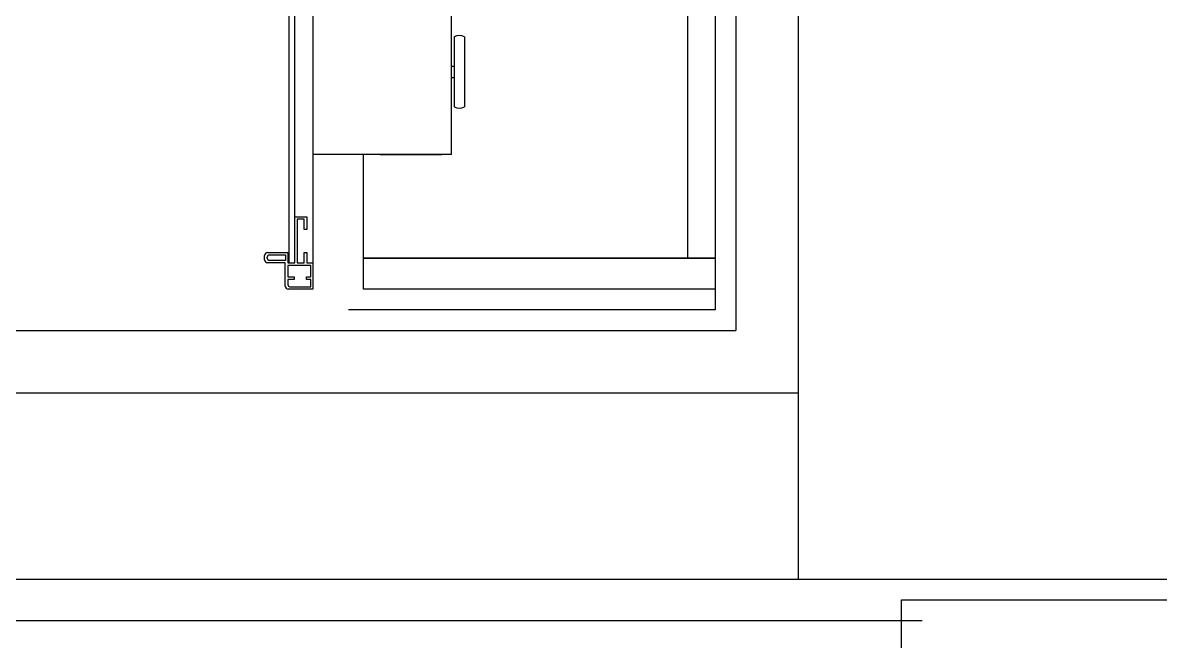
# Model space of a CAD drawing. Header units: millimetres. Extents: x 238075 to 303070, y -258150 to -205841.
# Drawn here: x 259008 to 259558, y -239111 to -238813 of the extents above; entities that cross this region are included whole.
import ezdxf

# ---------------------------------------------------------------- set-up
doc = ezdxf.new("R2010")
doc.units = ezdxf.units.MM
doc.header["$LTSCALE"] = 200
doc.layers.add('L4', color=4, linetype='Continuous')
doc.layers.add('아파트', color=253, linetype='Continuous')

msp = doc.modelspace()

# ---------------------------------------------------------------- linework, layer by layer
at = {"layer": 'L4'}
for p, q in [((259382.64, -236711.22, 54985.43), (259382.64, -239081.22, 54985.43)), ((259352.64, -237541.22), (259352.64, -238961.22)), ((259342.64, -237551.22), (259342.64, -238951.22)), ((259329.24, -237576.22), (259329.24, -238926.22)), ((259342.64, -237576.22), (259342.64, -238926.22)), ((259136.69, -238237.69), (259136.69, -238928.49)), ((259139.49, -238928.49), (259139.49, -238237.69)), ((259148.29, -238237.69, 0), (259148.29, -238928.49, 0)), ((259215.29, -238876.22), (259215.29, -238796.22)), ((259216.59, -238819.32), (259216.59, -238853.12)), ((259221.49, -238819.32), (259221.49, -238853.12)), ((259215.29, -238833.52), (259216.59, -238833.52)), ((259215.29, -238838.92), (259216.59, -238838.92)), ((259215.29, -238876.22), (259148.29, -238876.22, 0)), ((259172.64, -238926.22), (259172.64, -238876.22)), ((259180.79, -238876.22), (259180.69, -238876.32)), ((259180.79, -238876.22), (259210.59, -238876.22)), ((259139.49, -238928.49), (259139.49, -238906.19)), ((259139.49, -238906.19), (259145.29, -238906.19)), ((259144.09, -238907.39), (259140.59, -238907.39)), ((259140.59, -238907.39), (259140.59, -238928.49)), ((259144.09, -238912.39), (259144.09, -238907.39)), ((259145.29, -238906.19), (259145.29, -238912.39)), ((259145.29, -238912.39), (259144.09, -238912.39)), ((259124.89, -238926.99), (259124.89, -238924.99)), ((259126.19, -238926.29), (259126.19, -238925.69)), ((259126.39, -238923.49), (259136.09, -238923.49)), ((259127.19, -238924.69), (259134.99, -238924.69)), ((259134.99, -238924.69), (259134.99, -238927.29)), ((259136.09, -238923.49), (259136.09, -238928.49)), ((259144.09, -238928.49), (259144.09, -238923.49)), ((259144.09, -238923.49), (259145.29, -238923.49)), ((259145.29, -238923.49), (259145.29, -238928.49)), ((259172.64, -238941.22), (259172.64, -238926.22)), ((259172.64, -238926.22), (259342.64, -238926.22)), ((259342.64, -238926.22), (259172.64, -238926.22)), ((259342.64, -238926.22), (259342.64, -238941.22)), ((259134.89, -238928.49), (259126.39, -238928.49)), ((259134.99, -238927.29), (259127.19, -238927.29)), ((259134.89, -238939.69), (259134.89, -238928.49)), ((259136.09, -238928.49), (259139.49, -238928.49)), ((259147.19, -238929.69), (259136.19, -238929.69)), ((259136.19, -238929.69), (259136.19, -238935.29)), ((259136.69, -238928.49), (259139.49, -238928.49)), ((259140.59, -238928.49), (259144.09, -238928.49)), ((259145.29, -238928.49), (259148.29, -238928.49)), ((259147.19, -238935.29), (259147.19, -238929.69)), ((259148.29, -238928.49), (259148.29, -238941.19)), ((259136.19, -238935.29), (259139.19, -238935.29)), ((259139.19, -238936.49), (259136.19, -238936.49)), ((259136.19, -238936.49), (259136.19, -238938.99)), ((259139.19, -238935.29), (259139.19, -238936.49)), ((259145.19, -238936.49), (259145.19, -238935.29)), ((259145.19, -238935.29), (259147.19, -238935.29)), ((259147.19, -238936.49), (259145.19, -238936.49)), ((259147.19, -238939.99), (259147.19, -238936.49)), ((259139.09, -238941.19), (259136.39, -238941.19)), ((259137.19, -238939.99), (259139.19, -238939.99)), ((259148.29, -238941.19), (259139.09, -238941.19)), ((259139.19, -238939.99), (259147.19, -238939.99)), ((259342.64, -238941.22), (259172.64, -238941.22)), ((259342.64, -238951.22), (259165.45, -238951.22)), ((259342.64, -238951.22), (259342.64, -238951.22)), ((257782.64, -238961.22), (259352.64, -238961.22)), ((257662.64, -238991.22), (259382.64, -238991.22)), ((257662.64, -239081.22), (259382.64, -239081.22)), ((259382.64, -239081.22, 54985.43), (259632.64, -239081.22, 54985.43)), ((259432.64, -239121.22), (259432.64, -239091.22)), ((259432.64, -239091.22), (259632.64, -239091.22)), ((257642.64, -239101.22), (259442.64, -239101.22))]:
    msp.add_line(p, q, dxfattribs=at)
for centre, radius, start, end in [((259219.04, -238824.02), 5.3, 62.4784, 117.5216), ((259219.04, -238848.42), 5.3, 242.4784, 297.5216), ((259126.39, -238924.99), 1.5, 90, 180), ((259127.19, -238925.69), 1, 90, 180), ((259127.19, -238926.29), 1, 180, 270), ((259126.39, -238926.99), 1.5, 180, 270), ((259136.39, -238939.69), 1.5, 180, 270), ((259137.19, -238938.99), 1, 180, 270)]:
    msp.add_arc(centre, radius, start, end, dxfattribs=at)
at = {"layer": '아파트'}
msp.add_circle((263075.37, -230841.08, 54985.43), 25000, dxfattribs=at)

doc.saveas('drawing.dxf')
